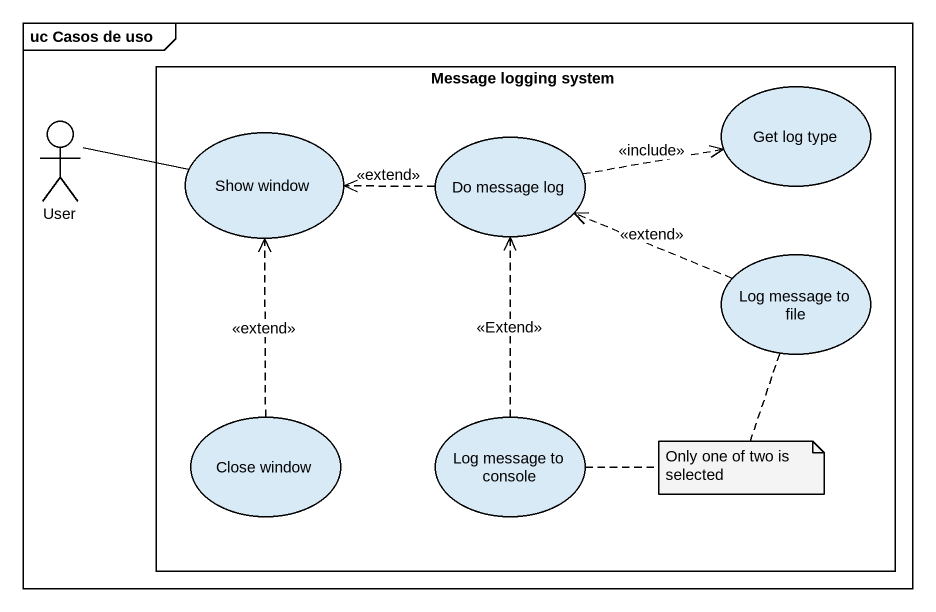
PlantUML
@startuml
mainframe uc Casos de uso
actor User
rectangle "Message logging system" as Message_logging_system {
  usecase "Get log type" as Get_log_type
  usecase "Show window" as Show_window
  usecase "Do message log" as Do_message_log
  usecase "Log message to file" as Log_message_to_file
  usecase "Close window" as Close_window
  usecase "Log message to console" as Log_message_to_console
}
User -right- Show_window
Do_message_log .right.> Get_log_type : <<include>>
Do_message_log .left.> Show_window : <<extend>>
Log_message_to_file .left.> Do_message_log : <<extend>>
Close_window .up.> Show_window : <<extend>>
Log_message_to_console .up.> Do_message_log : <<Extend>>
note as N1
  Only one of two is selected
end note
N1 .. Log_message_to_console
N1 .. Log_message_to_file
@enduml
